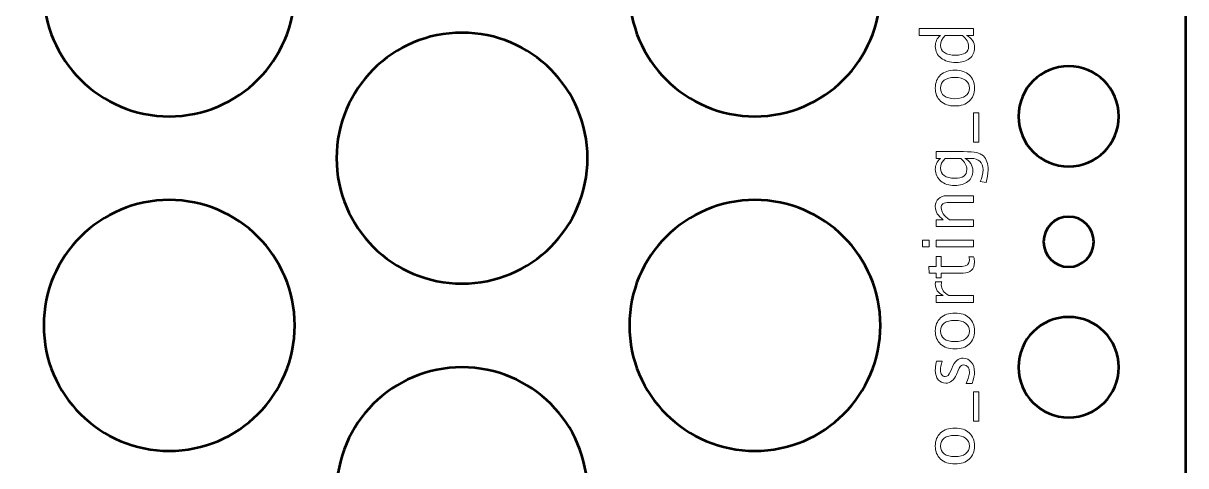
# Model space of a CAD drawing. Header units: centimetres. Extents: x -10.4 to 10.4, y -13.4 to 13.4.
# Drawn here: x 3.5 to 10.45, y -2.84 to -0.19 of the extents above; entities that cross this region are included whole.
import ezdxf

# ---------------------------------------------------------------- set-up
doc = ezdxf.new("R2010")
doc.units = ezdxf.units.CM
doc.header["$MEASUREMENT"] = 0
doc.layers.add('Layer 1', color=7, linetype='Continuous')

msp = doc.modelspace()

# ---------------------------------------------------------------- linework, layer by layer
at = {"layer": 'Layer 1', "lineweight": 53}
for points, knots in [([(9.95, -13.45), (9.95, -13.45), (-9.95, -13.45), (-9.95, -13.45), (-9.95, -13.45), (-10.22614, -13.45), (-10.45, -13.22614), (-10.45, -12.95), (-10.45, -12.95), (-10.45, -12.95), (-10.45, 12.95), (-10.45, 12.95), (-10.45, 12.95), (-10.45, 13.22614), (-10.22614, 13.45), (-9.95, 13.45), (-9.95, 13.45), (-9.95, 13.45), (9.95, 13.45), (9.95, 13.45), (9.95, 13.45), (10.22614, 13.45), (10.45, 13.22614), (10.45, 12.95), (10.45, 12.95), (10.45, 12.95), (10.45, -12.95), (10.45, -12.95), (10.45, -12.95), (10.45, -13.22614), (10.22614, -13.45), (9.95, -13.45)], [0, 0, 0, 0, 0.1111111, 0.1111111, 0.1111111, 0.1111111, 0.2222222, 0.2222222, 0.2222222, 0.2222222, 0.3333333, 0.3333333, 0.3333333, 0.3333333, 0.4444444, 0.4444444, 0.4444444, 0.4444444, 0.5555556, 0.5555556, 0.5555556, 0.5555556, 0.6666667, 0.6666667, 0.6666667, 0.6666667, 0.7777778, 0.7777778, 0.7777778, 0.7777778, 1, 1, 1, 1]), ([(3.625, 0), (3.625, 0.41421), (3.96079, 0.75), (4.375, 0.75), (4.375, 0.75), (4.78921, 0.75), (5.125, 0.41421), (5.125, 0), (5.125, 0), (5.125, -0.41421), (4.78921, -0.75), (4.375, -0.75), (4.375, -0.75), (3.96079, -0.75), (3.625, -0.41421), (3.625, 0)], [0, 0, 0, 0, 0.2, 0.2, 0.2, 0.2, 0.4, 0.4, 0.4, 0.4, 0.6, 0.6, 0.6, 0.6, 1, 1, 1, 1]), ([(7.125, 0), (7.125, 0.41421), (7.46079, 0.75), (7.875, 0.75), (7.875, 0.75), (8.28921, 0.75), (8.625, 0.41421), (8.625, 0), (8.625, 0), (8.625, -0.41421), (8.28921, -0.75), (7.875, -0.75), (7.875, -0.75), (7.46079, -0.75), (7.125, -0.41421), (7.125, 0)], [0, 0, 0, 0, 0.2, 0.2, 0.2, 0.2, 0.4, 0.4, 0.4, 0.4, 0.6, 0.6, 0.6, 0.6, 1, 1, 1, 1]), ([(5.375, -1), (5.375, -0.58579), (5.71079, -0.25), (6.125, -0.25), (6.125, -0.25), (6.53921, -0.25), (6.875, -0.58579), (6.875, -1), (6.875, -1), (6.875, -1.41421), (6.53921, -1.75), (6.125, -1.75), (6.125, -1.75), (5.71079, -1.75), (5.375, -1.41421), (5.375, -1)], [0, 0, 0, 0, 0.2, 0.2, 0.2, 0.2, 0.4, 0.4, 0.4, 0.4, 0.6, 0.6, 0.6, 0.6, 1, 1, 1, 1]), ([(9.75, -1.05), (9.58431, -1.05), (9.45, -0.91569), (9.45, -0.75), (9.45, -0.75), (9.45, -0.58431), (9.58431, -0.45), (9.75, -0.45), (9.75, -0.45), (9.91569, -0.45), (10.05, -0.58431), (10.05, -0.75), (10.05, -0.75), (10.05, -0.91569), (9.91569, -1.05), (9.75, -1.05)], [0, 0, 0, 0, 0.2, 0.2, 0.2, 0.2, 0.4, 0.4, 0.4, 0.4, 0.6, 0.6, 0.6, 0.6, 1, 1, 1, 1]), ([(3.625, -2), (3.625, -1.58579), (3.96079, -1.25), (4.375, -1.25), (4.375, -1.25), (4.78921, -1.25), (5.125, -1.58579), (5.125, -2), (5.125, -2), (5.125, -2.41421), (4.78921, -2.75), (4.375, -2.75), (4.375, -2.75), (3.96079, -2.75), (3.625, -2.41421), (3.625, -2)], [0, 0, 0, 0, 0.2, 0.2, 0.2, 0.2, 0.4, 0.4, 0.4, 0.4, 0.6, 0.6, 0.6, 0.6, 1, 1, 1, 1]), ([(7.125, -2), (7.125, -1.58579), (7.46079, -1.25), (7.875, -1.25), (7.875, -1.25), (8.28921, -1.25), (8.625, -1.58579), (8.625, -2), (8.625, -2), (8.625, -2.41421), (8.28921, -2.75), (7.875, -2.75), (7.875, -2.75), (7.46079, -2.75), (7.125, -2.41421), (7.125, -2)], [0, 0, 0, 0, 0.2, 0.2, 0.2, 0.2, 0.4, 0.4, 0.4, 0.4, 0.6, 0.6, 0.6, 0.6, 1, 1, 1, 1]), ([(9.75, -1.65), (9.66716, -1.65), (9.6, -1.58284), (9.6, -1.5), (9.6, -1.5), (9.6, -1.41716), (9.66716, -1.35), (9.75, -1.35), (9.75, -1.35), (9.83284, -1.35), (9.9, -1.41716), (9.9, -1.5), (9.9, -1.5), (9.9, -1.58284), (9.83284, -1.65), (9.75, -1.65)], [0, 0, 0, 0, 0.2, 0.2, 0.2, 0.2, 0.4, 0.4, 0.4, 0.4, 0.6, 0.6, 0.6, 0.6, 1, 1, 1, 1]), ([(9.75, -2.55), (9.58431, -2.55), (9.45, -2.41569), (9.45, -2.25), (9.45, -2.25), (9.45, -2.08431), (9.58431, -1.95), (9.75, -1.95), (9.75, -1.95), (9.91569, -1.95), (10.05, -2.08431), (10.05, -2.25), (10.05, -2.25), (10.05, -2.41569), (9.91569, -2.55), (9.75, -2.55)], [0, 0, 0, 0, 0.2, 0.2, 0.2, 0.2, 0.4, 0.4, 0.4, 0.4, 0.6, 0.6, 0.6, 0.6, 1, 1, 1, 1]), ([(5.375, -3), (5.375, -2.58579), (5.71079, -2.25), (6.125, -2.25), (6.125, -2.25), (6.53921, -2.25), (6.875, -2.58579), (6.875, -3), (6.875, -3), (6.875, -3.41421), (6.53921, -3.75), (6.125, -3.75), (6.125, -3.75), (5.71079, -3.75), (5.375, -3.41421), (5.375, -3)], [0, 0, 0, 0, 0.2, 0.2, 0.2, 0.2, 0.4, 0.4, 0.4, 0.4, 0.6, 0.6, 0.6, 0.6, 1, 1, 1, 1])]:
    msp.add_open_spline(points, degree=3, knots=knots, dxfattribs=at)
at = {"layer": 'Layer 1', "color": 5, "lineweight": 9}
for points, knots in [([(9.18252, -0.26591), (9.18252, -0.26591), (9.1404, -0.26591), (9.1404, -0.26591), (9.1404, -0.26591), (9.17187, -0.2825), (9.1876, -0.30747), (9.1876, -0.34084), (9.1876, -0.34084), (9.1876, -0.36794), (9.17779, -0.38924), (9.15811, -0.40477), (9.15811, -0.40477), (9.13842, -0.42029), (9.11154, -0.42805), (9.07746, -0.42805), (9.07746, -0.42805), (9.04021, -0.42805), (9.01022, -0.41923), (8.98751, -0.40166), (8.98751, -0.40166), (8.96486, -0.38402), (8.9535, -0.36088), (8.9535, -0.33217), (8.9535, -0.33217), (8.9535, -0.30557), (8.96366, -0.28341), (8.98405, -0.26591), (8.98405, -0.26591), (8.98405, -0.26591), (8.85613, -0.26591), (8.85613, -0.26591), (8.85613, -0.26591), (8.85613, -0.26591), (8.85613, -0.22528), (8.85613, -0.22528), (8.85613, -0.22528), (8.85613, -0.22528), (9.18252, -0.22528), (9.18252, -0.22528), (9.18252, -0.22528), (9.18252, -0.22528), (9.18252, -0.26591), (9.18252, -0.26591)], [0, 0, 0, 0, 0.0833333, 0.0833333, 0.0833333, 0.0833333, 0.1666667, 0.1666667, 0.1666667, 0.1666667, 0.25, 0.25, 0.25, 0.25, 0.3333333, 0.3333333, 0.3333333, 0.3333333, 0.4166667, 0.4166667, 0.4166667, 0.4166667, 0.5, 0.5, 0.5, 0.5, 0.5833333, 0.5833333, 0.5833333, 0.5833333, 0.6666667, 0.6666667, 0.6666667, 0.6666667, 0.75, 0.75, 0.75, 0.75, 0.8333333, 0.8333333, 0.8333333, 0.8333333, 1, 1, 1, 1]), ([(9.01185, -0.26591), (8.99329, -0.28701), (8.98398, -0.30698), (8.98398, -0.32589), (8.98398, -0.32589), (8.98398, -0.34451), (8.99174, -0.35891), (9.00733, -0.36914), (9.00733, -0.36914), (9.02285, -0.37937), (9.04487, -0.38445), (9.07337, -0.38445), (9.07337, -0.38445), (9.12579, -0.38445), (9.15204, -0.36709), (9.15204, -0.33231), (9.15204, -0.33231), (9.15204, -0.30973), (9.13969, -0.28758), (9.11507, -0.26591), (9.11507, -0.26591), (9.11507, -0.26591), (9.01185, -0.26591), (9.01185, -0.26591)], [0, 0, 0, 0, 0.1428571, 0.1428571, 0.1428571, 0.1428571, 0.2857143, 0.2857143, 0.2857143, 0.2857143, 0.4285714, 0.4285714, 0.4285714, 0.4285714, 0.5714286, 0.5714286, 0.5714286, 0.5714286, 0.7142857, 0.7142857, 0.7142857, 0.7142857, 1, 1, 1, 1]), ([(9.1876, -0.58102), (9.1876, -0.61397), (9.17709, -0.64007), (9.15606, -0.65926), (9.15606, -0.65926), (9.13504, -0.67852), (9.10646, -0.68812), (9.07041, -0.68812), (9.07041, -0.68812), (9.03443, -0.68812), (9.00592, -0.67852), (8.98497, -0.65926), (8.98497, -0.65926), (8.96401, -0.64007), (8.9535, -0.61397), (8.9535, -0.58102), (8.9535, -0.58102), (8.9535, -0.54807), (8.96401, -0.52196), (8.98497, -0.50277), (8.98497, -0.50277), (9.00592, -0.48351), (9.03443, -0.47392), (9.07041, -0.47392), (9.07041, -0.47392), (9.10646, -0.47392), (9.13504, -0.48351), (9.15606, -0.50277), (9.15606, -0.50277), (9.17709, -0.52196), (9.1876, -0.54807), (9.1876, -0.58102)], [0, 0, 0, 0, 0.1111111, 0.1111111, 0.1111111, 0.1111111, 0.2222222, 0.2222222, 0.2222222, 0.2222222, 0.3333333, 0.3333333, 0.3333333, 0.3333333, 0.4444444, 0.4444444, 0.4444444, 0.4444444, 0.5555556, 0.5555556, 0.5555556, 0.5555556, 0.6666667, 0.6666667, 0.6666667, 0.6666667, 0.7777778, 0.7777778, 0.7777778, 0.7777778, 1, 1, 1, 1]), ([(9.15712, -0.58109), (9.15712, -0.56098), (9.14957, -0.54532), (9.1344, -0.53417), (9.1344, -0.53417), (9.1193, -0.52309), (9.098, -0.51752), (9.07041, -0.51752), (9.07041, -0.51752), (9.04296, -0.51752), (9.02165, -0.52309), (9.00656, -0.53417), (9.00656, -0.53417), (8.99153, -0.54532), (8.98398, -0.56098), (8.98398, -0.58109), (8.98398, -0.58109), (8.98398, -0.60127), (8.99153, -0.61693), (9.00656, -0.62794), (9.00656, -0.62794), (9.02165, -0.63901), (9.04296, -0.64452), (9.07041, -0.64452), (9.07041, -0.64452), (9.098, -0.64452), (9.1193, -0.63901), (9.1344, -0.62794), (9.1344, -0.62794), (9.14957, -0.61693), (9.15712, -0.60127), (9.15712, -0.58109)], [0, 0, 0, 0, 0.1111111, 0.1111111, 0.1111111, 0.1111111, 0.2222222, 0.2222222, 0.2222222, 0.2222222, 0.3333333, 0.3333333, 0.3333333, 0.3333333, 0.4444444, 0.4444444, 0.4444444, 0.4444444, 0.5555556, 0.5555556, 0.5555556, 0.5555556, 0.6666667, 0.6666667, 0.6666667, 0.6666667, 0.7777778, 0.7777778, 0.7777778, 0.7777778, 1, 1, 1, 1]), ([(9.213, -0.90487), (9.213, -0.90487), (9.18252, -0.90487), (9.18252, -0.90487), (9.18252, -0.90487), (9.18252, -0.90487), (9.18252, -0.72876), (9.18252, -0.72876), (9.18252, -0.72876), (9.18252, -0.72876), (9.213, -0.72876), (9.213, -0.72876), (9.213, -0.72876), (9.213, -0.72876), (9.213, -0.90487), (9.213, -0.90487)], [0, 0, 0, 0, 0.2, 0.2, 0.2, 0.2, 0.4, 0.4, 0.4, 0.4, 0.6, 0.6, 0.6, 0.6, 1, 1, 1, 1]), ([(9.25703, -1.14511), (9.25703, -1.14511), (9.22189, -1.14032), (9.22189, -1.14032), (9.22189, -1.14032), (9.2329, -1.11675), (9.2384, -1.0934), (9.2384, -1.07033), (9.2384, -1.07033), (9.2384, -1.02454), (9.21413, -1.0016), (9.16566, -1.0016), (9.16566, -1.0016), (9.16566, -1.0016), (9.13038, -1.0016), (9.13038, -1.0016), (9.13038, -1.0016), (9.14527, -1.00866), (9.15684, -1.01868), (9.16509, -1.03173), (9.16509, -1.03173), (9.17335, -1.04478), (9.17744, -1.05932), (9.17744, -1.07533), (9.17744, -1.07533), (9.17744, -1.1025), (9.1677, -1.12402), (9.14823, -1.13989), (9.14823, -1.13989), (9.12876, -1.15577), (9.10237, -1.16374), (9.06907, -1.16374), (9.06907, -1.16374), (9.03499, -1.16374), (9.00719, -1.15471), (8.98567, -1.13665), (8.98567, -1.13665), (8.96422, -1.11851), (8.9535, -1.09516), (8.9535, -1.06644), (8.9535, -1.06644), (8.9535, -1.04133), (8.96366, -1.01967), (8.98405, -1.0016), (8.98405, -1.0016), (8.98405, -1.0016), (8.95816, -1.0016), (8.95816, -1.0016), (8.95816, -1.0016), (8.95816, -1.0016), (8.95816, -0.96097), (8.95816, -0.96097), (8.95816, -0.96097), (8.95816, -0.96097), (9.12128, -0.96097), (9.12128, -0.96097), (9.12128, -0.96097), (9.15634, -0.96097), (9.18231, -0.9628), (9.19917, -0.96647), (9.19917, -0.96647), (9.21603, -0.97007), (9.22986, -0.97698), (9.24059, -0.987), (9.24059, -0.987), (9.25942, -1.00478), (9.26888, -1.03258), (9.26888, -1.07033), (9.26888, -1.07033), (9.26888, -1.09622), (9.26493, -1.12112), (9.25703, -1.14511)], [0, 0, 0, 0, 0.0526316, 0.0526316, 0.0526316, 0.0526316, 0.1052632, 0.1052632, 0.1052632, 0.1052632, 0.1578947, 0.1578947, 0.1578947, 0.1578947, 0.2105263, 0.2105263, 0.2105263, 0.2105263, 0.2631579, 0.2631579, 0.2631579, 0.2631579, 0.3157895, 0.3157895, 0.3157895, 0.3157895, 0.3684211, 0.3684211, 0.3684211, 0.3684211, 0.4210526, 0.4210526, 0.4210526, 0.4210526, 0.4736842, 0.4736842, 0.4736842, 0.4736842, 0.5263158, 0.5263158, 0.5263158, 0.5263158, 0.5789474, 0.5789474, 0.5789474, 0.5789474, 0.6315789, 0.6315789, 0.6315789, 0.6315789, 0.6842105, 0.6842105, 0.6842105, 0.6842105, 0.7368421, 0.7368421, 0.7368421, 0.7368421, 0.7894737, 0.7894737, 0.7894737, 0.7894737, 0.8421053, 0.8421053, 0.8421053, 0.8421053, 0.8947368, 0.8947368, 0.8947368, 0.8947368, 1, 1, 1, 1]), ([(9.10491, -1.0016), (9.10491, -1.0016), (9.01185, -1.0016), (9.01185, -1.0016), (9.01185, -1.0016), (8.99329, -1.01953), (8.98398, -1.03907), (8.98398, -1.06017), (8.98398, -1.06017), (8.98398, -1.07893), (8.99146, -1.09361), (9.00649, -1.10419), (9.00649, -1.10419), (9.02144, -1.11485), (9.04226, -1.12014), (9.06879, -1.12014), (9.06879, -1.12014), (9.11754, -1.12014), (9.14188, -1.10285), (9.14188, -1.06821), (9.14188, -1.06821), (9.14188, -1.04464), (9.12953, -1.02242), (9.10491, -1.0016)], [0, 0, 0, 0, 0.1428571, 0.1428571, 0.1428571, 0.1428571, 0.2857143, 0.2857143, 0.2857143, 0.2857143, 0.4285714, 0.4285714, 0.4285714, 0.4285714, 0.5714286, 0.5714286, 0.5714286, 0.5714286, 0.7142857, 0.7142857, 0.7142857, 0.7142857, 1, 1, 1, 1]), ([(9.18252, -1.40871), (9.18252, -1.40871), (8.95816, -1.40871), (8.95816, -1.40871), (8.95816, -1.40871), (8.95816, -1.40871), (8.95816, -1.36807), (8.95816, -1.36807), (8.95816, -1.36807), (8.95816, -1.36807), (9.00056, -1.36807), (9.00056, -1.36807), (9.00056, -1.36807), (8.96916, -1.34655), (8.9535, -1.32016), (8.9535, -1.28898), (8.9535, -1.28898), (8.9535, -1.26936), (8.95964, -1.25377), (8.97198, -1.24227), (8.97198, -1.24227), (8.98426, -1.23077), (9.00084, -1.22499), (9.02158, -1.22499), (9.02158, -1.22499), (9.02158, -1.22499), (9.18252, -1.22499), (9.18252, -1.22499), (9.18252, -1.22499), (9.18252, -1.22499), (9.18252, -1.26562), (9.18252, -1.26562), (9.18252, -1.26562), (9.18252, -1.26562), (9.03485, -1.26562), (9.03485, -1.26562), (9.03485, -1.26562), (9.0182, -1.26562), (9.00634, -1.26809), (8.99929, -1.27296), (8.99929, -1.27296), (8.99216, -1.2779), (8.98863, -1.28602), (8.98863, -1.29737), (8.98863, -1.29737), (8.98863, -1.32235), (9.00493, -1.34592), (9.03753, -1.36807), (9.03753, -1.36807), (9.03753, -1.36807), (9.18252, -1.36807), (9.18252, -1.36807), (9.18252, -1.36807), (9.18252, -1.36807), (9.18252, -1.40871), (9.18252, -1.40871)], [0, 0, 0, 0, 0.0666667, 0.0666667, 0.0666667, 0.0666667, 0.1333333, 0.1333333, 0.1333333, 0.1333333, 0.2, 0.2, 0.2, 0.2, 0.2666667, 0.2666667, 0.2666667, 0.2666667, 0.3333333, 0.3333333, 0.3333333, 0.3333333, 0.4, 0.4, 0.4, 0.4, 0.4666667, 0.4666667, 0.4666667, 0.4666667, 0.5333333, 0.5333333, 0.5333333, 0.5333333, 0.6, 0.6, 0.6, 0.6, 0.6666667, 0.6666667, 0.6666667, 0.6666667, 0.7333333, 0.7333333, 0.7333333, 0.7333333, 0.8, 0.8, 0.8, 0.8, 0.8666667, 0.8666667, 0.8666667, 0.8666667, 1, 1, 1, 1]), ([(8.91709, -1.53105), (8.91709, -1.53105), (8.87645, -1.53105), (8.87645, -1.53105), (8.87645, -1.53105), (8.87645, -1.53105), (8.87645, -1.49041), (8.87645, -1.49041), (8.87645, -1.49041), (8.87645, -1.49041), (8.91709, -1.49041), (8.91709, -1.49041), (8.91709, -1.49041), (8.91709, -1.49041), (8.91709, -1.53105), (8.91709, -1.53105)], [0, 0, 0, 0, 0.2, 0.2, 0.2, 0.2, 0.4, 0.4, 0.4, 0.4, 0.6, 0.6, 0.6, 0.6, 1, 1, 1, 1]), ([(9.18252, -1.53105), (9.18252, -1.53105), (8.95816, -1.53105), (8.95816, -1.53105), (8.95816, -1.53105), (8.95816, -1.53105), (8.95816, -1.49041), (8.95816, -1.49041), (8.95816, -1.49041), (8.95816, -1.49041), (9.18252, -1.49041), (9.18252, -1.49041), (9.18252, -1.49041), (9.18252, -1.49041), (9.18252, -1.53105), (9.18252, -1.53105)], [0, 0, 0, 0, 0.2, 0.2, 0.2, 0.2, 0.4, 0.4, 0.4, 0.4, 0.6, 0.6, 0.6, 0.6, 1, 1, 1, 1]), ([(9.18245, -1.58905), (9.18591, -1.60161), (9.1876, -1.61255), (9.1876, -1.62179), (9.1876, -1.62179), (9.1876, -1.64253), (9.18167, -1.65869), (9.16982, -1.67026), (9.16982, -1.67026), (9.15797, -1.6819), (9.14153, -1.68769), (9.12043, -1.68769), (9.12043, -1.68769), (9.12043, -1.68769), (8.98863, -1.68769), (8.98863, -1.68769), (8.98863, -1.68769), (8.98863, -1.68769), (8.98863, -1.71577), (8.98863, -1.71577), (8.98863, -1.71577), (8.98863, -1.71577), (8.95816, -1.71577), (8.95816, -1.71577), (8.95816, -1.71577), (8.95816, -1.71577), (8.95816, -1.68769), (8.95816, -1.68769), (8.95816, -1.68769), (8.95816, -1.68769), (8.91759, -1.68769), (8.91759, -1.68769), (8.91759, -1.68769), (8.91759, -1.68769), (8.91371, -1.64705), (8.91371, -1.64705), (8.91371, -1.64705), (8.91371, -1.64705), (8.95816, -1.64705), (8.95816, -1.64705), (8.95816, -1.64705), (8.95816, -1.64705), (8.95816, -1.5882), (8.95816, -1.5882), (8.95816, -1.5882), (8.95816, -1.5882), (8.98863, -1.5882), (8.98863, -1.5882), (8.98863, -1.5882), (8.98863, -1.5882), (8.98863, -1.64705), (8.98863, -1.64705), (8.98863, -1.64705), (8.98863, -1.64705), (9.11309, -1.64705), (9.11309, -1.64705), (9.11309, -1.64705), (9.14244, -1.64705), (9.15712, -1.63428), (9.15712, -1.60881), (9.15712, -1.60881), (9.15712, -1.60337), (9.1562, -1.59681), (9.15444, -1.58905), (9.15444, -1.58905), (9.15444, -1.58905), (9.18245, -1.58905), (9.18245, -1.58905)], [0, 0, 0, 0, 0.0555556, 0.0555556, 0.0555556, 0.0555556, 0.1111111, 0.1111111, 0.1111111, 0.1111111, 0.1666667, 0.1666667, 0.1666667, 0.1666667, 0.2222222, 0.2222222, 0.2222222, 0.2222222, 0.2777778, 0.2777778, 0.2777778, 0.2777778, 0.3333333, 0.3333333, 0.3333333, 0.3333333, 0.3888889, 0.3888889, 0.3888889, 0.3888889, 0.4444444, 0.4444444, 0.4444444, 0.4444444, 0.5, 0.5, 0.5, 0.5, 0.5555556, 0.5555556, 0.5555556, 0.5555556, 0.6111111, 0.6111111, 0.6111111, 0.6111111, 0.6666667, 0.6666667, 0.6666667, 0.6666667, 0.7222222, 0.7222222, 0.7222222, 0.7222222, 0.7777778, 0.7777778, 0.7777778, 0.7777778, 0.8333333, 0.8333333, 0.8333333, 0.8333333, 0.8888889, 0.8888889, 0.8888889, 0.8888889, 1, 1, 1, 1]), ([(9.18252, -1.86259), (9.18252, -1.86259), (8.95816, -1.86259), (8.95816, -1.86259), (8.95816, -1.86259), (8.95816, -1.86259), (8.95816, -1.82195), (8.95816, -1.82195), (8.95816, -1.82195), (8.95816, -1.82195), (9.00056, -1.82195), (9.00056, -1.82195), (9.00056, -1.82195), (8.96916, -1.80579), (8.9535, -1.78237), (8.9535, -1.75161), (8.9535, -1.75161), (8.9535, -1.74744), (8.95385, -1.74307), (8.95456, -1.73855), (8.95456, -1.73855), (8.95456, -1.73855), (8.99259, -1.73855), (8.99259, -1.73855), (8.99259, -1.73855), (8.99026, -1.74561), (8.98906, -1.75182), (8.98906, -1.75718), (8.98906, -1.75718), (8.98906, -1.783), (9.0043, -1.80459), (9.03485, -1.82195), (9.03485, -1.82195), (9.03485, -1.82195), (9.18252, -1.82195), (9.18252, -1.82195), (9.18252, -1.82195), (9.18252, -1.82195), (9.18252, -1.86259), (9.18252, -1.86259)], [0, 0, 0, 0, 0.0909091, 0.0909091, 0.0909091, 0.0909091, 0.1818182, 0.1818182, 0.1818182, 0.1818182, 0.2727273, 0.2727273, 0.2727273, 0.2727273, 0.3636364, 0.3636364, 0.3636364, 0.3636364, 0.4545455, 0.4545455, 0.4545455, 0.4545455, 0.5454545, 0.5454545, 0.5454545, 0.5454545, 0.6363636, 0.6363636, 0.6363636, 0.6363636, 0.7272727, 0.7272727, 0.7272727, 0.7272727, 0.8181818, 0.8181818, 0.8181818, 0.8181818, 1, 1, 1, 1]), ([(9.1876, -2.03334), (9.1876, -2.06629), (9.17709, -2.09239), (9.15606, -2.11158), (9.15606, -2.11158), (9.13504, -2.13084), (9.10646, -2.14044), (9.07041, -2.14044), (9.07041, -2.14044), (9.03443, -2.14044), (9.00592, -2.13084), (8.98497, -2.11158), (8.98497, -2.11158), (8.96401, -2.09239), (8.9535, -2.06629), (8.9535, -2.03334), (8.9535, -2.03334), (8.9535, -2.00039), (8.96401, -1.97428), (8.98497, -1.95509), (8.98497, -1.95509), (9.00592, -1.93583), (9.03443, -1.92624), (9.07041, -1.92624), (9.07041, -1.92624), (9.10646, -1.92624), (9.13504, -1.93583), (9.15606, -1.95509), (9.15606, -1.95509), (9.17709, -1.97428), (9.1876, -2.00039), (9.1876, -2.03334)], [0, 0, 0, 0, 0.1111111, 0.1111111, 0.1111111, 0.1111111, 0.2222222, 0.2222222, 0.2222222, 0.2222222, 0.3333333, 0.3333333, 0.3333333, 0.3333333, 0.4444444, 0.4444444, 0.4444444, 0.4444444, 0.5555556, 0.5555556, 0.5555556, 0.5555556, 0.6666667, 0.6666667, 0.6666667, 0.6666667, 0.7777778, 0.7777778, 0.7777778, 0.7777778, 1, 1, 1, 1]), ([(9.15712, -2.03341), (9.15712, -2.0133), (9.14957, -1.99764), (9.1344, -1.98649), (9.1344, -1.98649), (9.1193, -1.97541), (9.098, -1.96984), (9.07041, -1.96984), (9.07041, -1.96984), (9.04296, -1.96984), (9.02165, -1.97541), (9.00656, -1.98649), (9.00656, -1.98649), (8.99153, -1.99764), (8.98398, -2.0133), (8.98398, -2.03341), (8.98398, -2.03341), (8.98398, -2.05359), (8.99153, -2.06925), (9.00656, -2.08026), (9.00656, -2.08026), (9.02165, -2.09133), (9.04296, -2.09684), (9.07041, -2.09684), (9.07041, -2.09684), (9.098, -2.09684), (9.1193, -2.09133), (9.1344, -2.08026), (9.1344, -2.08026), (9.14957, -2.06925), (9.15712, -2.05359), (9.15712, -2.03341)], [0, 0, 0, 0, 0.1111111, 0.1111111, 0.1111111, 0.1111111, 0.2222222, 0.2222222, 0.2222222, 0.2222222, 0.3333333, 0.3333333, 0.3333333, 0.3333333, 0.4444444, 0.4444444, 0.4444444, 0.4444444, 0.5555556, 0.5555556, 0.5555556, 0.5555556, 0.6666667, 0.6666667, 0.6666667, 0.6666667, 0.7777778, 0.7777778, 0.7777778, 0.7777778, 1, 1, 1, 1]), ([(9.17448, -2.34653), (9.17448, -2.34653), (9.13722, -2.34653), (9.13722, -2.34653), (9.13722, -2.34653), (9.15049, -2.31993), (9.15712, -2.29686), (9.15712, -2.27718), (9.15712, -2.27718), (9.15712, -2.26547), (9.15395, -2.25573), (9.1476, -2.24804), (9.1476, -2.24804), (9.14132, -2.24035), (9.13341, -2.23647), (9.12389, -2.23647), (9.12389, -2.23647), (9.10999, -2.23647), (9.09849, -2.24726), (9.08939, -2.26885), (9.08939, -2.26885), (9.08939, -2.26885), (9.0793, -2.29263), (9.0793, -2.29263), (9.0793, -2.29263), (9.06476, -2.3277), (9.04374, -2.34526), (9.01643, -2.34526), (9.01643, -2.34526), (8.99689, -2.34526), (8.98151, -2.33835), (8.97029, -2.32452), (8.97029, -2.32452), (8.95907, -2.31069), (8.9535, -2.29171), (8.9535, -2.26765), (8.9535, -2.26765), (8.9535, -2.25516), (8.95519, -2.23964), (8.95865, -2.22123), (8.95865, -2.22123), (8.95865, -2.22123), (8.96027, -2.21276), (8.96027, -2.21276), (8.96027, -2.21276), (8.96027, -2.21276), (8.99414, -2.21276), (8.99414, -2.21276), (8.99414, -2.21276), (8.98736, -2.23541), (8.98398, -2.25347), (8.98398, -2.26695), (8.98398, -2.26695), (8.98398, -2.2788), (8.98659, -2.28818), (8.99174, -2.29531), (8.99174, -2.29531), (8.99689, -2.30237), (9.0038, -2.30589), (9.01248, -2.30589), (9.01248, -2.30589), (9.02469, -2.30589), (9.03506, -2.29602), (9.04346, -2.27619), (9.04346, -2.27619), (9.04346, -2.27619), (9.05171, -2.25665), (9.05171, -2.25665), (9.05171, -2.25665), (9.06102, -2.23449), (9.0709, -2.21883), (9.08127, -2.20966), (9.08127, -2.20966), (9.09165, -2.20041), (9.10463, -2.19583), (9.12015, -2.19583), (9.12015, -2.19583), (9.13983, -2.19583), (9.15599, -2.20359), (9.16862, -2.21918), (9.16862, -2.21918), (9.18125, -2.2347), (9.1876, -2.2546), (9.1876, -2.2788), (9.1876, -2.2788), (9.1876, -2.29743), (9.18323, -2.31993), (9.17448, -2.34653)], [0, 0, 0, 0, 0.0434783, 0.0434783, 0.0434783, 0.0434783, 0.0869565, 0.0869565, 0.0869565, 0.0869565, 0.1304348, 0.1304348, 0.1304348, 0.1304348, 0.173913, 0.173913, 0.173913, 0.173913, 0.2173913, 0.2173913, 0.2173913, 0.2173913, 0.2608696, 0.2608696, 0.2608696, 0.2608696, 0.3043478, 0.3043478, 0.3043478, 0.3043478, 0.3478261, 0.3478261, 0.3478261, 0.3478261, 0.3913043, 0.3913043, 0.3913043, 0.3913043, 0.4347826, 0.4347826, 0.4347826, 0.4347826, 0.4782609, 0.4782609, 0.4782609, 0.4782609, 0.5217391, 0.5217391, 0.5217391, 0.5217391, 0.5652174, 0.5652174, 0.5652174, 0.5652174, 0.6086957, 0.6086957, 0.6086957, 0.6086957, 0.6521739, 0.6521739, 0.6521739, 0.6521739, 0.6956522, 0.6956522, 0.6956522, 0.6956522, 0.7391304, 0.7391304, 0.7391304, 0.7391304, 0.7826087, 0.7826087, 0.7826087, 0.7826087, 0.826087, 0.826087, 0.826087, 0.826087, 0.8695652, 0.8695652, 0.8695652, 0.8695652, 0.9130435, 0.9130435, 0.9130435, 0.9130435, 1, 1, 1, 1]), ([(9.213, -2.57302), (9.213, -2.57302), (9.18252, -2.57302), (9.18252, -2.57302), (9.18252, -2.57302), (9.18252, -2.57302), (9.18252, -2.39691), (9.18252, -2.39691), (9.18252, -2.39691), (9.18252, -2.39691), (9.213, -2.39691), (9.213, -2.39691), (9.213, -2.39691), (9.213, -2.39691), (9.213, -2.57302), (9.213, -2.57302)], [0, 0, 0, 0, 0.2, 0.2, 0.2, 0.2, 0.4, 0.4, 0.4, 0.4, 0.6, 0.6, 0.6, 0.6, 1, 1, 1, 1]), ([(9.1876, -2.72091), (9.1876, -2.75386), (9.17709, -2.77996), (9.15606, -2.79915), (9.15606, -2.79915), (9.13504, -2.81841), (9.10646, -2.82801), (9.07041, -2.82801), (9.07041, -2.82801), (9.03443, -2.82801), (9.00592, -2.81841), (8.98497, -2.79915), (8.98497, -2.79915), (8.96401, -2.77996), (8.9535, -2.75386), (8.9535, -2.72091), (8.9535, -2.72091), (8.9535, -2.68796), (8.96401, -2.66185), (8.98497, -2.64266), (8.98497, -2.64266), (9.00592, -2.6234), (9.03443, -2.61381), (9.07041, -2.61381), (9.07041, -2.61381), (9.10646, -2.61381), (9.13504, -2.6234), (9.15606, -2.64266), (9.15606, -2.64266), (9.17709, -2.66185), (9.1876, -2.68796), (9.1876, -2.72091)], [0, 0, 0, 0, 0.1111111, 0.1111111, 0.1111111, 0.1111111, 0.2222222, 0.2222222, 0.2222222, 0.2222222, 0.3333333, 0.3333333, 0.3333333, 0.3333333, 0.4444444, 0.4444444, 0.4444444, 0.4444444, 0.5555556, 0.5555556, 0.5555556, 0.5555556, 0.6666667, 0.6666667, 0.6666667, 0.6666667, 0.7777778, 0.7777778, 0.7777778, 0.7777778, 1, 1, 1, 1]), ([(9.15712, -2.72098), (9.15712, -2.70087), (9.14957, -2.68521), (9.1344, -2.67406), (9.1344, -2.67406), (9.1193, -2.66298), (9.098, -2.65741), (9.07041, -2.65741), (9.07041, -2.65741), (9.04296, -2.65741), (9.02165, -2.66298), (9.00656, -2.67406), (9.00656, -2.67406), (8.99153, -2.68521), (8.98398, -2.70087), (8.98398, -2.72098), (8.98398, -2.72098), (8.98398, -2.74116), (8.99153, -2.75682), (9.00656, -2.76783), (9.00656, -2.76783), (9.02165, -2.7789), (9.04296, -2.78441), (9.07041, -2.78441), (9.07041, -2.78441), (9.098, -2.78441), (9.1193, -2.7789), (9.1344, -2.76783), (9.1344, -2.76783), (9.14957, -2.75682), (9.15712, -2.74116), (9.15712, -2.72098)], [0, 0, 0, 0, 0.1111111, 0.1111111, 0.1111111, 0.1111111, 0.2222222, 0.2222222, 0.2222222, 0.2222222, 0.3333333, 0.3333333, 0.3333333, 0.3333333, 0.4444444, 0.4444444, 0.4444444, 0.4444444, 0.5555556, 0.5555556, 0.5555556, 0.5555556, 0.6666667, 0.6666667, 0.6666667, 0.6666667, 0.7777778, 0.7777778, 0.7777778, 0.7777778, 1, 1, 1, 1])]:
    msp.add_open_spline(points, degree=3, knots=knots, dxfattribs=at)

doc.saveas('drawing.dxf')
